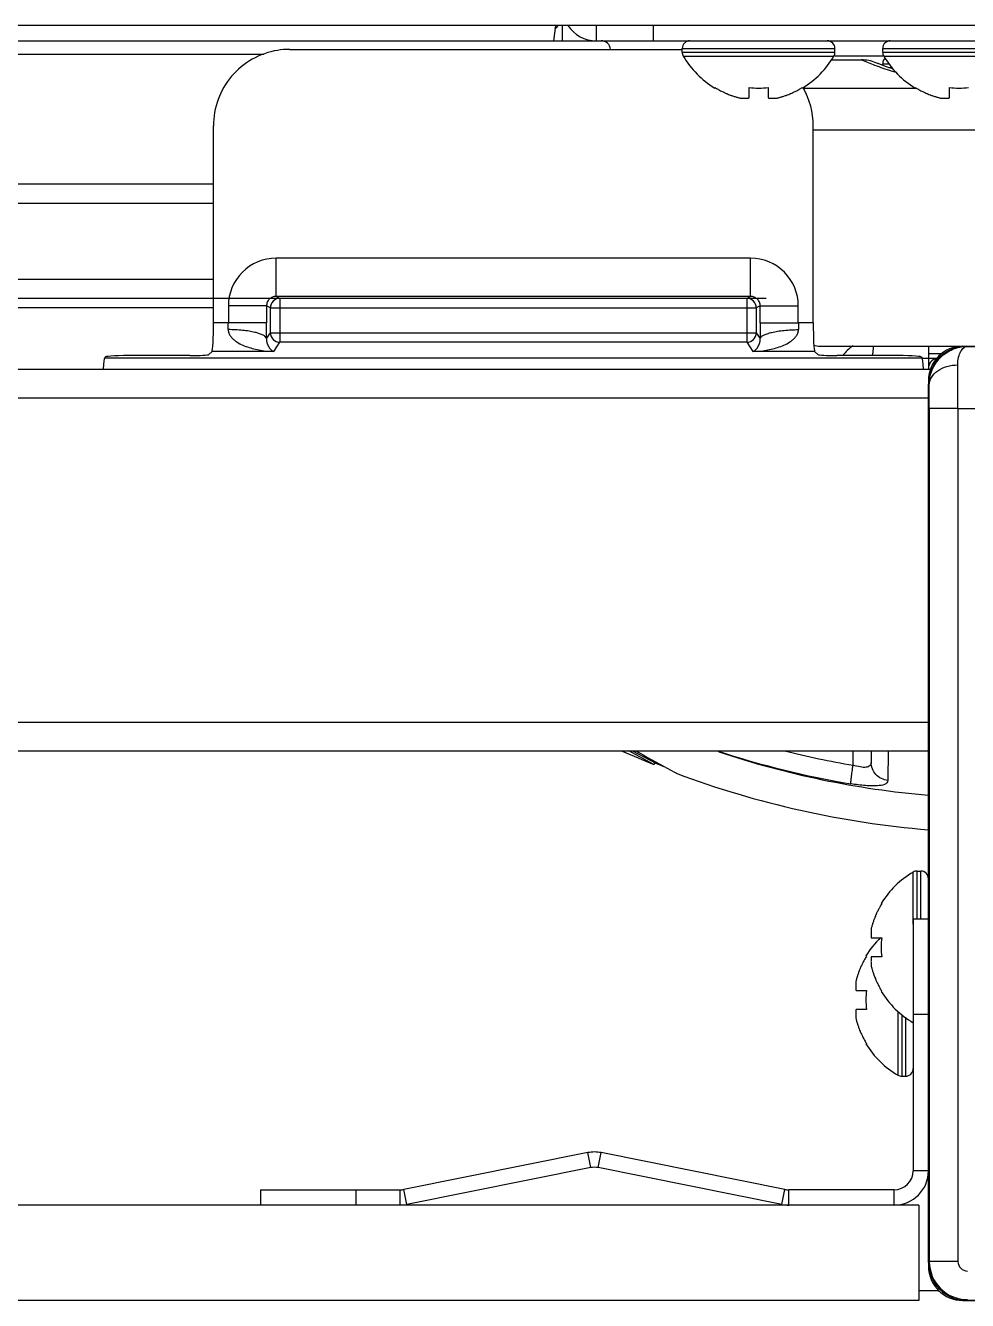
# Model space of a CAD drawing. Header units: millimetres. Extents: x -1319 to 3519, y -1539 to 2345.
# Drawn here: x 951.8 to 1001.1, y -1478.9 to -1412.1 of the extents above; entities that cross this region are included whole.
import ezdxf

# ---------------------------------------------------------------- set-up
doc = ezdxf.new("R2010")
doc.units = ezdxf.units.MM
doc.header["$LTSCALE"] = 65.395
doc.layers.get('0').update_dxf_attribs({"linetype": 'CONTINUOUS'})

msp = doc.modelspace()

# ---------------------------------------------------------------- linework, layer by layer
at = {"linetype": 'Continuous'}
for p, q in [((1047.16, -1412.145), (228.36, -1412.145)), ((979.513, -1412.145), (979.41, -1412.945)), ((979.86, -1412.145), (979.86, -1412.945)), ((981.66, -1412.945), (981.66, -1412.145)), ((984.66, -1412.945), (984.66, -1412.145)), ((255.66, -1412.945), (981.66, -1412.945)), ((965.603, -1413.395), (986.16, -1413.395)), ((981.66, -1412.945), (1046.86, -1412.945)), ((986.16, -1413.345), (994.16, -1413.345)), ((986.16, -1413.545), (986.16, -1413.345)), ((994.16, -1413.545), (994.16, -1413.345)), ((996.66, -1413.345), (1004.66, -1413.345)), ((996.66, -1413.545), (996.66, -1413.345)), ((254.951, -1413.639), (964.235, -1413.639)), ((986.16, -1413.545), (994.16, -1413.545)), ((986.215, -1413.746), (994.105, -1413.746)), ((993.962, -1413.945), (995.559, -1413.945)), ((996.66, -1413.745), (994.16, -1413.745)), ((995.561, -1413.951), (995.546, -1413.945)), ((996.462, -1414.158), (996.305, -1414.094)), ((996.681, -1414.242), (996.423, -1414.142)), ((996.66, -1413.545), (1004.66, -1413.545)), ((996.66, -1414.145), (997.003, -1414.145)), ((996.66, -1414.234), (996.66, -1414.145)), ((996.715, -1413.746), (1004.605, -1413.746)), ((996.634, -1414.225), (996.462, -1414.158)), ((996.963, -1414.345), (997.172, -1414.345)), ((997.21, -1414.432), (997.133, -1414.406)), ((997.159, -1414.415), (997.149, -1414.411)), ((987.86, -1415.423), (987.86, -1415.39)), ((989.66, -1415.94), (989.66, -1415.39)), ((990.66, -1415.39), (990.66, -1415.94)), ((992.46, -1415.39), (992.46, -1415.423)), ((992.497, -1415.422), (998.416, -1415.422)), ((998.36, -1415.423), (998.36, -1415.39)), ((1000.16, -1415.94), (1000.16, -1415.39)), ((961.598, -1427.723), (961.598, -1417.395)), ((993.022, -1427.723), (993.022, -1417.395)), ((993.022, -1417.612), (1016.073, -1417.612)), ((295.56, -1420.445), (961.598, -1420.445)), ((295.56, -1421.445), (961.598, -1421.445)), ((989.741, -1424.34), (964.879, -1424.34)), ((964.879, -1426.34), (964.879, -1424.34)), ((989.741, -1426.34), (989.741, -1424.34)), ((961.598, -1425.445), (295.56, -1425.445)), ((990.56, -1426.445), (295.56, -1426.445)), ((964.377, -1426.839), (962.379, -1426.839)), ((962.379, -1426.839), (962.379, -1427.723)), ((964.581, -1426.941), (964.377, -1426.839)), ((964.377, -1426.839), (964.377, -1427.723)), ((989.742, -1426.34), (964.879, -1426.34)), ((965.081, -1426.441), (964.879, -1426.34)), ((965.081, -1426.445), (965.081, -1428.739)), ((989.742, -1426.34), (989.539, -1426.441)), ((989.539, -1426.445), (989.539, -1428.739)), ((990.243, -1426.839), (990.039, -1426.941)), ((990.243, -1426.839), (992.241, -1426.839)), ((990.243, -1427.723), (990.243, -1426.839)), ((992.241, -1427.723), (992.241, -1426.839)), ((961.598, -1426.945), (295.56, -1426.945)), ((964.581, -1426.941), (990.039, -1426.941)), ((964.581, -1428.24), (964.581, -1426.941)), ((990.039, -1426.941), (990.039, -1428.24)), ((962.379, -1427.723), (961.598, -1427.723)), ((964.377, -1427.723), (962.379, -1427.723)), ((990.243, -1427.723), (992.241, -1427.723)), ((993.022, -1427.723), (992.241, -1427.723)), ((964.374, -1428.551), (964.581, -1428.24)), ((964.581, -1428.24), (990.039, -1428.24)), ((964.76, -1429.221), (965.081, -1428.739)), ((989.539, -1428.739), (965.081, -1428.739)), ((989.539, -1428.739), (989.86, -1429.221)), ((990.039, -1428.24), (990.246, -1428.551)), ((955.945, -1429.509), (955.885, -1429.57)), ((960.361, -1429.435), (957.443, -1429.435)), ((961.524, -1429.221), (961.36, -1429.385)), ((964.76, -1429.221), (961.524, -1429.221)), ((993.096, -1429.221), (989.86, -1429.221)), ((993.096, -1429.221), (993.26, -1429.385)), ((993.384, -1428.945), (1047.26, -1428.945)), ((997.177, -1429.435), (994.259, -1429.435)), ((998.675, -1429.509), (998.736, -1429.57)), ((999.06, -1428.945), (999.06, -1430.145)), ((999.736, -1429.342), (999.06, -1429.345)), ((1001.074, -1428.959), (1001.06, -1428.945)), ((1001.074, -1428.959), (1047.046, -1428.959)), ((240.97, -1430.145), (999.165, -1430.145)), ((998.736, -1429.57), (955.885, -1429.57)), ((999.06, -1429.595), (998.743, -1429.597)), ((999.48, -1429.593), (999.06, -1429.595)), ((999.06, -1430.745), (999.06, -1477.145)), ((999.095, -1430.98), (999.06, -1430.944)), ((999.06, -1476.945), (999.06, -1430.944)), ((241.06, -1431.645), (999.06, -1431.645)), ((1000.604, -1432.208), (999.104, -1432.208)), ((999.104, -1432.208), (999.104, -1476.901)), ((1000.604, -1432.208), (1047.516, -1432.208)), ((1000.604, -1432.208), (1000.604, -1476.901)), ((241.06, -1448.645), (999.06, -1448.645)), ((241.06, -1450.145), (999.06, -1450.145)), ((984.637, -1450.843), (983.355, -1450.148)), ((983.56, -1450.145), (984.475, -1450.64)), ((995.112, -1450.897), (995.112, -1450.145)), ((996.06, -1450.145), (996.06, -1450.751)), ((996.944, -1450.153), (996.934, -1451.702)), ((984.475, -1450.64), (984.74, -1450.783)), ((984.69, -1450.871), (984.637, -1450.843)), ((984.69, -1450.871), (984.741, -1450.783)), ((984.74, -1450.783), (984.741, -1450.783)), ((984.761, -1450.723), (984.767, -1450.726)), ((984.767, -1450.726), (984.772, -1450.729)), ((984.772, -1450.729), (984.774, -1450.73)), ((984.774, -1450.73), (984.795, -1450.741)), ((984.795, -1450.741), (985.758, -1451.272)), ((985.758, -1451.272), (985.851, -1451.323)), ((998.258, -1459.225), (998.258, -1456.499)), ((998.46, -1456.445), (998.66, -1456.445)), ((998.46, -1458.945), (998.46, -1456.445)), ((998.66, -1458.945), (998.66, -1456.445)), ((996.582, -1458.145), (996.615, -1458.145)), ((998.26, -1458.945), (999.06, -1458.945)), ((998.26, -1458.945), (998.26, -1472.145)), ((996.064, -1459.945), (996.615, -1459.945)), ((995.782, -1460.895), (995.815, -1460.895)), ((996.615, -1460.945), (996.064, -1460.945)), ((995.264, -1462.695), (995.815, -1462.695)), ((996.615, -1462.745), (996.582, -1462.745)), ((995.815, -1463.695), (995.264, -1463.695)), ((997.458, -1463.796), (997.458, -1467.14)), ((997.66, -1463.958), (997.66, -1467.195)), ((997.86, -1464.102), (997.86, -1467.195)), ((998.26, -1463.945), (999.06, -1463.945)), ((995.815, -1465.495), (995.782, -1465.495)), ((997.66, -1467.195), (997.86, -1467.195)), ((981.207, -1471.199), (971.578, -1473.125)), ((981.364, -1471.984), (981.207, -1471.199)), ((981.756, -1471.984), (981.913, -1471.199)), ((991.542, -1473.125), (981.913, -1471.199)), ((981.364, -1471.984), (971.735, -1473.91)), ((991.385, -1473.91), (981.756, -1471.984)), ((999.06, -1472.145), (998.26, -1472.145)), ((964.06, -1473.145), (971.382, -1473.145)), ((964.06, -1473.145), (964.06, -1473.945)), ((969.06, -1473.145), (969.06, -1473.945)), ((971.382, -1473.945), (971.382, -1473.145)), ((971.735, -1473.91), (971.578, -1473.125)), ((991.385, -1473.91), (991.542, -1473.125)), ((997.26, -1473.145), (991.738, -1473.145)), ((991.738, -1473.945), (991.738, -1473.145)), ((997.26, -1473.945), (997.26, -1473.145)), ((998.56, -1473.945), (241.56, -1473.945)), ((998.56, -1473.945), (998.56, -1478.945)), ((999.104, -1476.901), (999.06, -1476.945)), ((1000.604, -1476.901), (999.104, -1476.901)), ((998.56, -1478.945), (241.56, -1478.945)), ((999.611, -1478.437), (998.56, -1478.437)), ((1000.86, -1478.945), (1047.26, -1478.945)), ((1001.104, -1478.901), (1001.06, -1478.945)), ((1047.06, -1478.945), (1001.06, -1478.945))]:
    msp.add_line(p, q, dxfattribs=at)
msp.add_lwpolyline([(997.133, -1414.406), (996.859, -1414.309), (996.634, -1414.225)], dxfattribs=at)
for centre, radius, start, end in [((978.85, -1411.535), 1.01, 309.46637, 322.73465), ((981.66, -1411.145), 1.8, 213.79718, 270), ((965.603, -1417.408), 4.014, 90.00065, 99.34011), ((981.908, -1413.445), 0.5, 5.73459, 90), ((986.56, -1413.345), 0.4, 90, 180), ((993.76, -1413.345), 0.4, 0, 90), ((997.06, -1413.345), 0.4, 90, 180), ((986.56, -1413.545), 0.4, 180, 210.30118), ((990.359, -1411.325), 4.8, 210.30118, 238.62729), ((990.359, -1411.325), 4.8, 210.30118, 238.62729), ((989.961, -1411.325), 4.8, 301.37271, 329.69882), ((989.961, -1411.325), 4.8, 301.37271, 329.69882), ((993.76, -1413.545), 0.4, 329.69882, 0), ((995.546, -1415.945), 2, 67.67798, 90.00006), ((1002.176, -1398.307), 16.985, 247.07748, 249.54098), ((997.06, -1413.545), 0.4, 180, 210.30118), ((997.06, -1414.145), 0.4, 133.25523, 180), ((1000.859, -1411.325), 4.8, 210.30118, 238.62729), ((1000.859, -1411.325), 4.8, 210.30118, 238.62729), ((1002.141, -1398.395), 16.891, 249.54688, 252.67112), ((1002.077, -1398.596), 16.68, 252.67551, 253.53151), ((990.347, -1411.337), 4.755, 238.46592, 241.0313), ((990.16, -1411.625), 3.798, 262.43512, 277.56488), ((989.973, -1411.337), 4.755, 298.9687, 301.53408), ((989.026, -1417.395), 3.996, 0.00198, 29.82691), ((1000.847, -1411.337), 4.755, 238.46592, 241.0313), ((1000.66, -1411.625), 3.798, 262.43512, 277.56488), ((990.344, -1411.341), 4.75, 241.03163, 241.99262), ((990.343, -1411.344), 4.747, 241.99259, 243.31875), ((990.342, -1411.347), 4.744, 243.3188, 244.45978), ((990.34, -1411.35), 4.74, 244.45979, 245.42782), ((990.338, -1411.355), 4.735, 245.4278, 246.68253), ((990.336, -1411.359), 4.73, 246.68262, 247.45262), ((990.333, -1411.366), 4.723, 247.45244, 248.99746), ((990.33, -1411.373), 4.715, 248.99775, 249.4819), ((990.326, -1411.384), 4.704, 249.48126, 251.53441), ((990.32, -1411.402), 4.684, 251.53495, 252.62273), ((990.316, -1411.417), 4.669, 252.62279, 253.60512), ((990.307, -1411.447), 4.637, 253.60363, 255.68242), ((989.414, -1413.95), 2.006, 262.72591, 264.7415), ((989.412, -1413.972), 1.985, 264.74422, 265.39912), ((989.411, -1413.984), 1.973, 265.39843, 266.78331), ((989.41, -1413.995), 1.962, 266.78409, 267.62352), ((989.41, -1414.001), 1.955, 267.62337, 268.84548), ((989.41, -1414.006), 1.951, 268.84587, 270.92582), ((989.41, -1414.003), 1.953, 270.92611, 271.99638), ((989.41, -1413.997), 1.96, 271.99641, 273.02279), ((989.409, -1413.987), 1.97, 273.0233, 274.28602), ((989.408, -1413.974), 1.982, 274.28565, 275.13722), ((989.406, -1413.951), 2.005, 275.14015, 277.27441), ((990.914, -1413.951), 2.005, 262.72561, 264.85983), ((990.912, -1413.974), 1.982, 264.86274, 265.71439), ((990.911, -1413.987), 1.97, 265.71404, 266.97664), ((990.91, -1413.997), 1.959, 266.97715, 268.00366), ((990.91, -1414.003), 1.954, 268.00369, 269.07382), ((990.91, -1414.006), 1.95, 269.07411, 270.19949), ((990.91, -1414.005), 1.951, 270.19954, 271.15407), ((990.91, -1414.001), 1.955, 271.15446, 272.37669), ((990.91, -1413.995), 1.962, 272.37652, 273.21587), ((990.909, -1413.984), 1.973, 273.21665, 274.6016), ((990.908, -1413.971), 1.985, 274.6009, 275.25576), ((990.906, -1413.95), 2.006, 275.2585, 277.27409), ((990.013, -1411.447), 4.637, 284.31758, 286.39637), ((990.005, -1411.417), 4.669, 286.39488, 287.37721), ((990, -1411.402), 4.684, 287.37727, 288.46505), ((989.994, -1411.384), 4.704, 288.46559, 290.51874), ((989.99, -1411.373), 4.715, 290.5181, 291.00225), ((989.987, -1411.366), 4.723, 291.00254, 292.54756), ((989.984, -1411.359), 4.73, 292.54738, 293.31738), ((989.982, -1411.355), 4.735, 293.31747, 294.5722), ((989.98, -1411.35), 4.74, 294.57218, 295.5402), ((989.979, -1411.347), 4.744, 295.54022, 296.6812), ((989.977, -1411.344), 4.747, 296.68125, 298.00741), ((989.976, -1411.341), 4.75, 298.00738, 298.96837), ((1000.844, -1411.341), 4.75, 241.03163, 241.99262), ((1000.843, -1411.344), 4.747, 241.99259, 243.31875), ((1000.842, -1411.347), 4.744, 243.3188, 244.45978), ((1000.84, -1411.35), 4.74, 244.45979, 245.42782), ((1000.838, -1411.355), 4.735, 245.4278, 246.68253), ((1000.836, -1411.359), 4.73, 246.68262, 247.45262), ((1000.833, -1411.366), 4.723, 247.45244, 248.99746), ((1000.83, -1411.373), 4.715, 248.99775, 249.4819), ((1000.826, -1411.384), 4.704, 249.48126, 251.53441), ((1000.82, -1411.402), 4.684, 251.53495, 252.62273), ((1000.816, -1411.417), 4.669, 252.62279, 253.60512), ((1000.807, -1411.447), 4.637, 253.60363, 255.68242), ((999.914, -1413.95), 2.006, 262.72591, 264.7415), ((999.912, -1413.972), 1.985, 264.74422, 265.39912), ((999.911, -1413.984), 1.973, 265.39843, 266.78331), ((999.91, -1413.995), 1.962, 266.78409, 267.62352), ((999.91, -1414.001), 1.955, 267.62337, 268.84548), ((999.91, -1414.006), 1.951, 268.84587, 270.92582), ((999.91, -1414.003), 1.953, 270.92611, 271.99638), ((999.91, -1413.997), 1.96, 271.99641, 273.02279), ((999.909, -1413.987), 1.97, 273.0233, 274.28602), ((999.908, -1413.974), 1.982, 274.28565, 275.13722), ((999.906, -1413.951), 2.005, 275.14015, 277.27441), ((964.878, -1426.839), 2.499, 89.98056, 179.99147), ((989.742, -1426.839), 2.499, 0.00853, 90.01944), ((965.082, -1426.941), 0.5, 92.68161, 179.96898), ((989.539, -1426.941), 0.5, 0.03102, 87.31839), ((944.304, -1427.724), 18.074, 358.87774, 0.00234), ((865.975, -1427.725), 98.403, 359.51902, 0.00099), ((1087.254, -1427.731), 97.011, 179.99555, 180.48444), ((1010.044, -1427.727), 17.802, 179.98906, 181.13086), ((965.082, -1428.239), 0.501, 180.1504, 269.8963), ((989.538, -1428.239), 0.501, 270.1037, 359.8496), ((993.384, -1427.945), 1, 250.44812, 270), ((1000.86, -1430.745), 1.8, 90, 180), ((999.56, -1430.092), 0.5, 101.20017, 179.99998), ((719.101, -1432.152), 281.503, 359.98861, 0.45302), ((1003.06, -1405.445), 49, 245.84952, 247.96547), ((1157.055, -1138.906), 356.251, 240.88657, 241.07732), ((1002.644, -1405.789), 46.715, 251.71838, 260.57579), ((1003.06, -1405.445), 47.193, 251.47697, 265.13784), ((1002.608, -1405.813), 45.703, 255.9554, 260.56076), ((1003.06, -1405.445), 48.9, 247.98882, 248.55479), ((1003.06, -1405.445), 49, 249.4315, 265.31398), ((1000.68, -1460.644), 4.8, 120.30118, 148.54207), ((998.46, -1456.845), 0.4, 90, 120.30118), ((998.66, -1456.845), 0.4, 0, 90), ((1000.668, -1460.631), 4.755, 148.46592, 151.0313), ((1000.639, -1460.618), 4.723, 157.45244, 158.99746), ((1000.645, -1460.62), 4.73, 156.68262, 157.45262), ((1000.65, -1460.622), 4.735, 155.4278, 156.68253), ((1000.654, -1460.624), 4.74, 154.45979, 155.42782), ((1000.658, -1460.626), 4.744, 153.3188, 154.45978), ((1000.661, -1460.628), 4.747, 151.99259, 153.31875), ((1000.663, -1460.629), 4.75, 151.03163, 151.99262), ((998.018, -1459.695), 1.97, 175.71404, 176.97664), ((998.03, -1459.696), 1.982, 174.86274, 175.71439), ((998.053, -1459.699), 2.005, 172.72561, 174.85983), ((1000.557, -1460.591), 4.637, 163.60363, 165.68242), ((1000.588, -1460.6), 4.669, 162.62279, 163.60512), ((1000.603, -1460.605), 4.684, 161.53495, 162.62273), ((1000.621, -1460.611), 4.704, 159.48126, 161.53441), ((1000.632, -1460.615), 4.715, 158.99775, 159.4819), ((999.88, -1463.394), 4.8, 133.88166, 148.54207), ((997.999, -1459.695), 1.95, 179.07411, 180.19949), ((997.999, -1459.695), 1.951, 180.19954, 181.15407), ((998.008, -1459.695), 1.959, 176.97715, 178.00366), ((998.002, -1459.695), 1.954, 178.00369, 179.07382), ((998.003, -1459.695), 1.955, 181.15446, 182.37669), ((998.01, -1459.694), 1.962, 182.37652, 183.21587), ((998.021, -1459.694), 1.973, 183.21665, 184.6016), ((998.033, -1459.693), 1.985, 184.6009, 185.25576), ((998.054, -1459.691), 2.006, 185.2585, 187.27409), ((1000.367, -1460.445), 3.786, 172.40134, 179.99114), ((999.868, -1463.381), 4.755, 148.46592, 151.0313), ((1000.367, -1460.444), 3.786, 180.00886, 187.59866), ((999.839, -1463.368), 4.723, 157.45244, 158.99746), ((999.845, -1463.37), 4.73, 156.68262, 157.45262), ((999.85, -1463.372), 4.735, 155.4278, 156.68253), ((999.854, -1463.374), 4.74, 154.45979, 155.42782), ((999.858, -1463.376), 4.744, 153.3188, 154.45978), ((999.861, -1463.378), 4.747, 151.99259, 153.31875), ((999.863, -1463.379), 4.75, 151.03163, 151.99262), ((997.999, -1461.195), 1.951, 178.84587, 180.92582), ((998.003, -1461.195), 1.955, 177.62337, 178.84548), ((998.002, -1461.195), 1.953, 180.92611, 181.99638), ((998.008, -1461.194), 1.96, 181.99641, 183.02279), ((998.01, -1461.195), 1.962, 176.78409, 177.62352), ((998.021, -1461.196), 1.973, 175.39843, 176.78331), ((998.018, -1461.194), 1.97, 183.0233, 184.28602), ((998.03, -1461.193), 1.982, 184.28565, 185.13722), ((998.033, -1461.197), 1.985, 174.74422, 175.39912), ((998.053, -1461.191), 2.005, 185.14015, 187.27441), ((998.054, -1461.199), 2.006, 172.72591, 174.7415), ((1000.557, -1460.298), 4.637, 194.31758, 196.39637), ((997.253, -1462.449), 2.005, 172.72561, 174.85983), ((999.757, -1463.341), 4.637, 163.60363, 165.68242), ((999.788, -1463.35), 4.669, 162.62279, 163.60512), ((999.803, -1463.355), 4.684, 161.53495, 162.62273), ((999.821, -1463.361), 4.704, 159.48126, 161.53441), ((999.832, -1463.365), 4.715, 158.99775, 159.4819), ((1000.588, -1460.289), 4.669, 196.39488, 197.37721), ((1000.603, -1460.284), 4.684, 197.37727, 198.46505), ((1000.621, -1460.278), 4.704, 198.46559, 200.51874), ((1000.632, -1460.274), 4.715, 200.5181, 201.00225), ((1000.639, -1460.272), 4.723, 201.00254, 202.54756), ((1000.645, -1460.269), 4.73, 202.54738, 203.31738), ((1000.65, -1460.267), 4.735, 203.31747, 204.5722), ((1000.654, -1460.265), 4.74, 204.57218, 205.5402), ((997.199, -1462.445), 1.95, 179.07411, 180.19949), ((997.199, -1462.445), 1.951, 180.19954, 181.15407), ((997.208, -1462.445), 1.959, 176.97715, 178.00366), ((997.202, -1462.445), 1.954, 178.00369, 179.07382), ((997.203, -1462.445), 1.955, 181.15446, 182.37669), ((997.21, -1462.444), 1.962, 182.37652, 183.21587), ((997.218, -1462.445), 1.97, 175.71404, 176.97664), ((997.221, -1462.444), 1.973, 183.21665, 184.6016), ((997.23, -1462.446), 1.982, 174.86274, 175.71439), ((997.233, -1462.443), 1.985, 184.6009, 185.25576), ((997.254, -1462.441), 2.006, 185.2585, 187.27409), ((999.567, -1463.195), 3.786, 172.40134, 179.99114), ((1000.658, -1460.263), 4.744, 205.54022, 206.6812), ((1000.661, -1460.261), 4.747, 206.68125, 208.00741), ((1000.663, -1460.26), 4.75, 208.00738, 208.96837), ((1000.668, -1460.258), 4.755, 208.9687, 211.53408), ((1000.68, -1460.246), 4.8, 211.45793, 239.69882), ((999.567, -1463.194), 3.786, 180.00886, 187.59866), ((997.199, -1463.945), 1.951, 178.84587, 180.92582), ((997.203, -1463.945), 1.955, 177.62337, 178.84548), ((997.202, -1463.945), 1.953, 180.92611, 181.99638), ((997.208, -1463.944), 1.96, 181.99641, 183.02279), ((997.21, -1463.945), 1.962, 176.78409, 177.62352), ((997.221, -1463.946), 1.973, 175.39843, 176.78331), ((997.218, -1463.944), 1.97, 183.0233, 184.28602), ((997.23, -1463.943), 1.982, 184.28565, 185.13722), ((997.233, -1463.947), 1.985, 174.74422, 175.39912), ((997.253, -1463.941), 2.005, 185.14015, 187.27441), ((997.254, -1463.949), 2.006, 172.72591, 174.7415), ((999.757, -1463.048), 4.637, 194.31758, 196.39637), ((999.788, -1463.039), 4.669, 196.39488, 197.37721), ((999.803, -1463.034), 4.684, 197.37727, 198.46505), ((999.821, -1463.028), 4.704, 198.46559, 200.51874), ((999.832, -1463.024), 4.715, 200.5181, 201.00225), ((999.839, -1463.022), 4.723, 201.00254, 202.54756), ((999.845, -1463.019), 4.73, 202.54738, 203.31738), ((999.85, -1463.017), 4.735, 203.31747, 204.5722), ((999.854, -1463.015), 4.74, 204.57218, 205.5402), ((999.858, -1463.013), 4.744, 205.54022, 206.6812), ((999.861, -1463.011), 4.747, 206.68125, 208.00741), ((999.863, -1463.01), 4.75, 208.00738, 208.96837), ((999.868, -1463.008), 4.755, 208.9687, 211.53408), ((999.88, -1462.996), 4.8, 211.45793, 239.69882), ((997.86, -1466.795), 0.4, 270, 0), ((997.66, -1466.795), 0.4, 239.69882, 270), ((981.56, -1472.964), 1.8, 78.69007, 101.30993), ((981.56, -1472.964), 1, 78.69007, 101.30993), ((997.26, -1472.145), 1.8, 270, 0), ((997.26, -1472.145), 1, 270, 0), ((971.382, -1472.145), 1, 270, 281.30993), ((991.738, -1472.145), 1, 258.69007, 270), ((991.738, -1472.145), 1.8, 258.69007, 270), ((1001.104, -1476.9), 2, 180.01489, 269.98511), ((1001.104, -1476.901), 0.5, 179.99664, 270.00336), ((1000.86, -1477.145), 1.8, 180, 270)]:
    msp.add_arc(centre, radius, start, end, dxfattribs=at)
for centre, major_axis, ratio, start_param, end_param in [((961.52, -1427.723), (0, 1.5), 0.052408, -3.089233, -1.570796), ((993.1, -1427.723), (0, 1.5), 0.052408, -4.712389, -3.193953), ((957.443, -1429.514), (1.5, 0), 0.052408, 1.570796, 3.089233), ((960.361, -1429.383), (1, 0), 0.052408, -1.570796, -0.05236), ((994.259, -1429.383), (1, 0), 0.052408, -3.089233, -1.570796), ((997.177, -1429.514), (1.5, 0), 0.052408, 0.05236, 1.570796), ((1001.06, -1430.945), (1.415, -1.415), 0.999695, 2.356347, 3.926839), ((955.889, -1431.068), (0, 1.5), 0.052408, 0.05236, 0.901822), ((998.731, -1431.068), (0, 1.5), 0.052408, -0.901822, -0.05236), ((1001.06, -1476.944), (1.415, 1.415), 0.999695, -3.926839, -2.356347)]:
    msp.add_ellipse(centre, major_axis=major_axis, ratio=ratio, start_param=start_param, end_param=end_param, dxfattribs=at)
for points, knots in [([(964.952, -1413.448), (964.491, -1413.524), (963.588, -1413.841), (962.487, -1414.752), (961.765, -1415.986), (961.598, -1416.928), (961.598, -1417.395)], [0, 0, 0, 0, 0.250004, 0.500006, 0.750004, 1, 1, 1, 1]), ([(964.879, -1426.34), (964.814, -1426.34), (964.682, -1426.365), (964.515, -1426.475), (964.403, -1426.642), (964.377, -1426.774), (964.377, -1426.839)], [0, 0, 0, 0, 0.248906, 0.498879, 0.749516, 1, 1, 1, 1]), ([(990.243, -1426.839), (990.243, -1426.774), (990.217, -1426.642), (990.105, -1426.475), (989.938, -1426.365), (989.806, -1426.34), (989.742, -1426.34)], [0, 0, 0, 0, 0.250484, 0.501121, 0.751094, 1, 1, 1, 1]), ([(962.375, -1428.078), (962.374, -1428.141), (962.397, -1428.266), (962.488, -1428.428), (962.609, -1428.564), (962.793, -1428.714), (963.051, -1428.862), (963.379, -1428.993), (963.718, -1429.091), (964.176, -1429.183), (964.527, -1429.215), (964.76, -1429.221)], [0, 0, 0, 0, 0.066348, 0.13084, 0.19428, 0.257134, 0.381843, 0.506027, 0.629894, 0.75352, 1, 1, 1, 1]), ([(964.374, -1428.551), (964.369, -1428.517), (964.318, -1428.442), (964.189, -1428.36), (963.999, -1428.283), (963.751, -1428.215), (963.453, -1428.158), (962.99, -1428.098), (962.625, -1428.08), (962.375, -1428.078)], [0, 0, 0, 0, 0.048724, 0.119336, 0.216256, 0.338594, 0.483125, 0.64523, 1, 1, 1, 1]), ([(989.86, -1429.221), (990.094, -1429.215), (990.444, -1429.183), (990.903, -1429.091), (991.241, -1428.993), (991.569, -1428.862), (991.827, -1428.714), (992.011, -1428.564), (992.133, -1428.428), (992.223, -1428.266), (992.246, -1428.141), (992.245, -1428.078)], [0, 0, 0, 0, 0.246481, 0.370108, 0.493976, 0.618161, 0.742871, 0.805725, 0.869164, 0.933655, 1, 1, 1, 1]), ([(990.246, -1428.551), (990.251, -1428.517), (990.302, -1428.442), (990.431, -1428.36), (990.622, -1428.283), (990.869, -1428.215), (991.167, -1428.158), (991.63, -1428.098), (991.995, -1428.08), (992.245, -1428.078)], [0, 0, 0, 0, 0.048724, 0.119336, 0.216256, 0.338594, 0.483126, 0.645231, 1, 1, 1, 1]), ([(964.374, -1428.551), (964.366, -1428.724), (964.455, -1429.005), (964.67, -1429.187), (964.76, -1429.221)], [0, 0, 0, 0, 0.643929, 1, 1, 1, 1]), ([(989.86, -1429.221), (989.95, -1429.187), (990.165, -1429.005), (990.254, -1428.724), (990.246, -1428.551)], [0, 0, 0, 0, 0.356071, 1, 1, 1, 1]), ([(996.161, -1428.945), (996.159, -1428.993), (996.152, -1429.157), (996.139, -1429.321), (996.12, -1429.436)], [0, 0, 0, 0, 0.290164, 1, 1, 1, 1]), ([(999.095, -1430.98), (999.094, -1430.711), (999.2, -1430.173), (999.652, -1429.505), (1000.308, -1429.065), (1000.821, -1428.961), (1001.074, -1428.959)], [0, 0, 0, 0, 0.258498, 0.510789, 0.757209, 1, 1, 1, 1]), ([(1000.595, -1429.927), (1000.594, -1429.789), (1000.618, -1429.543), (1000.727, -1429.234), (1000.876, -1429.027), (1001.013, -1428.963), (1001.074, -1428.959)], [0, 0, 0, 0, 0.355464, 0.633641, 0.841673, 1, 1, 1, 1]), ([(999.095, -1430.98), (999.098, -1430.84), (999.194, -1430.543), (999.543, -1430.202), (1000.031, -1429.981), (1000.403, -1429.928), (1000.595, -1429.927)], [0, 0, 0, 0, 0.20869, 0.444303, 0.712141, 1, 1, 1, 1]), ([(999.104, -1432.208), (999.104, -1432.095), (999.103, -1431.686), (999.1, -1431.276), (999.095, -1430.98)], [0, 0, 0, 0, 0.275371, 1, 1, 1, 1]), ([(996.06, -1450.751), (996.06, -1450.811), (996.012, -1450.955), (995.761, -1451.029), (995.46, -1450.997), (995.233, -1450.938), (995.112, -1450.897)], [0, 0, 0, 0, 0.16567, 0.363622, 0.651978, 1, 1, 1, 1]), ([(996.934, -1451.702), (996.702, -1451.674), (996.247, -1451.453), (996.06, -1450.978), (996.06, -1450.751)], [0, 0, 0, 0, 0.506935, 1, 1, 1, 1]), ([(994.995, -1451.873), (994.988, -1451.836), (995.001, -1451.724), (995.019, -1451.514), (995.06, -1451.226), (995.093, -1451.012), (995.112, -1450.897)], [0, 0, 0, 0, 0.113739, 0.33844, 0.646642, 1, 1, 1, 1]), ([(996.934, -1451.702), (996.933, -1451.904), (996.47, -1451.988), (996.092, -1451.989), (995.613, -1451.965), (995.249, -1451.915), (994.995, -1451.873)], [0, 0, 0, 0, 0.301806, 0.447099, 0.616161, 1, 1, 1, 1])]:
    msp.add_open_spline(points, degree=3, knots=knots, dxfattribs=at)
msp.add_open_spline([(995.107, -1428.934), (994.902, -1429.065), (994.719, -1429.236), (994.574, -1429.432)], degree=3, dxfattribs=at)

doc.saveas('drawing.dxf')
